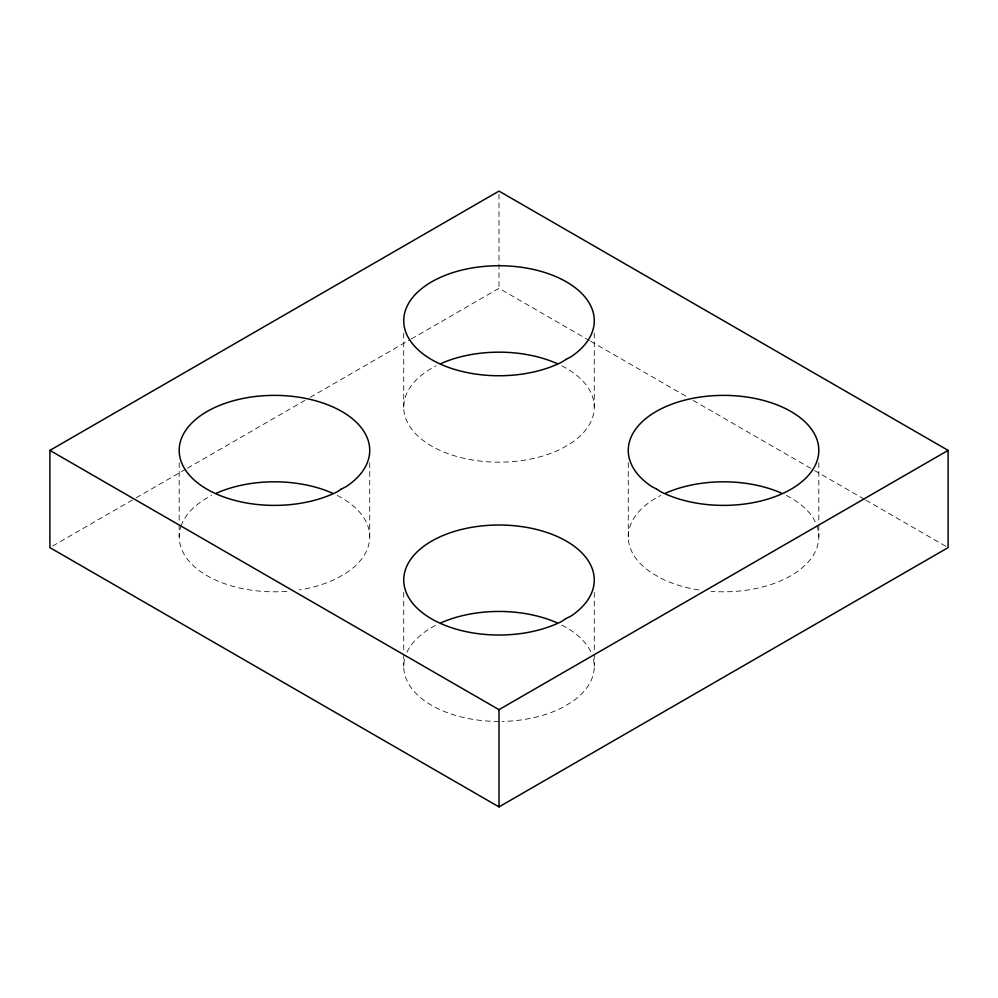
<?xml version="1.0" encoding="UTF-8"?>
<svg xmlns="http://www.w3.org/2000/svg" width="998" height="998" viewBox="0 0 998 998"><rect width="100%" height="100%" fill="white"/><g stroke="black" fill="none" stroke-linecap="round" stroke-linejoin="round"><path stroke-width="0.75" stroke-dasharray="4.99 3.74" d="M52.595 546.056L134.867 498.563M136.215 497.79L186.115 468.973M187.462 468.199L304.789 400.46M310.191 397.341L409.991 339.719M411.338 338.946L499 288.335L589.356 340.505M590.704 341.279L687.809 397.341M693.211 400.46L813.233 469.759M814.58 470.532L864.48 499.337M865.827 500.123L948.1 547.615M818.822 462.735L818.822 522.927M818.822 524.461L818.822 536.812M628.278 462.735L628.278 536.812M594.272 333.083L594.272 407.172M594.272 592.375L594.272 652.567M594.272 654.114L594.272 666.452M499 194.186L499 288.335M403.728 333.083L403.728 407.172M403.728 592.375L403.728 652.567M403.728 654.114L403.728 666.452M369.722 462.735L369.722 536.812M179.178 462.735L179.178 522.927M179.178 524.461L179.178 536.812M337.262 495.457A95.272 55.002 0 0 1 346.081 573.077L337.262 578.166A95.272 55.002 0 0 1 299.113 589.943M286.888 591.34A95.272 55.002 0 0 1 180.626 527.256M181.012 526.083A95.272 55.002 0 0 1 211.638 495.457M593.448 659.279A95.272 55.002 0 0 1 570.631 702.717L561.812 707.807A95.272 55.002 0 0 1 502.119 721.429M499 721.454A95.272 55.002 0 0 1 404.552 659.279M406.972 652.218A95.272 55.002 0 0 1 436.188 625.097M561.812 625.097A95.272 55.002 0 0 1 591.028 652.218M816.988 526.083A95.272 55.002 0 0 1 711.112 591.34M698.887 589.943A95.272 55.002 0 0 1 660.738 578.166L651.919 573.077A95.272 55.002 0 0 1 660.738 495.457M786.362 495.457A95.272 55.002 0 0 1 815.578 522.578M561.812 365.817A95.272 55.002 0 0 1 570.631 443.436L561.812 448.526A95.272 55.002 0 0 1 427.369 443.436A95.272 55.002 0 0 1 436.188 365.817"/><path stroke-width="1.5" d="M49.9 450.385L499 191.092L948.1 450.385L948.1 547.615L499 806.908L49.9 547.615L49.9 450.385L499 709.665L948.1 450.385M499 709.665L499 806.908M216.454 493.174A95.272 55.002 0 0 1 332.446 493.174M441.004 622.814A95.272 55.002 0 0 1 556.996 622.814M665.554 493.174A95.272 55.002 0 0 1 781.546 493.174M441.004 363.534A95.272 55.002 0 0 1 556.996 363.534M565.816 618.598L561.812 621.38A95.272 55.002 0 0 1 406.46 593.099A95.272 55.002 0 0 1 521.642 526.595A95.272 55.002 0 0 1 570.631 616.29L565.816 618.598M341.378 489.02L337.262 491.74A95.272 55.002 0 0 1 181.91 463.459A95.272 55.002 0 0 1 297.092 396.954A95.272 55.002 0 0 1 346.081 486.65L341.378 489.02M566.003 359.43L561.812 362.099A95.272 55.002 0 0 1 406.46 333.819A95.272 55.002 0 0 1 521.642 267.314A95.272 55.002 0 0 1 570.631 357.01L566.003 359.43M656.584 489.045L651.919 486.65A95.272 55.002 0 0 1 700.908 396.954A95.272 55.002 0 0 1 816.09 463.459A95.272 55.002 0 0 1 660.738 491.74L656.584 489.045"/></g></svg>
